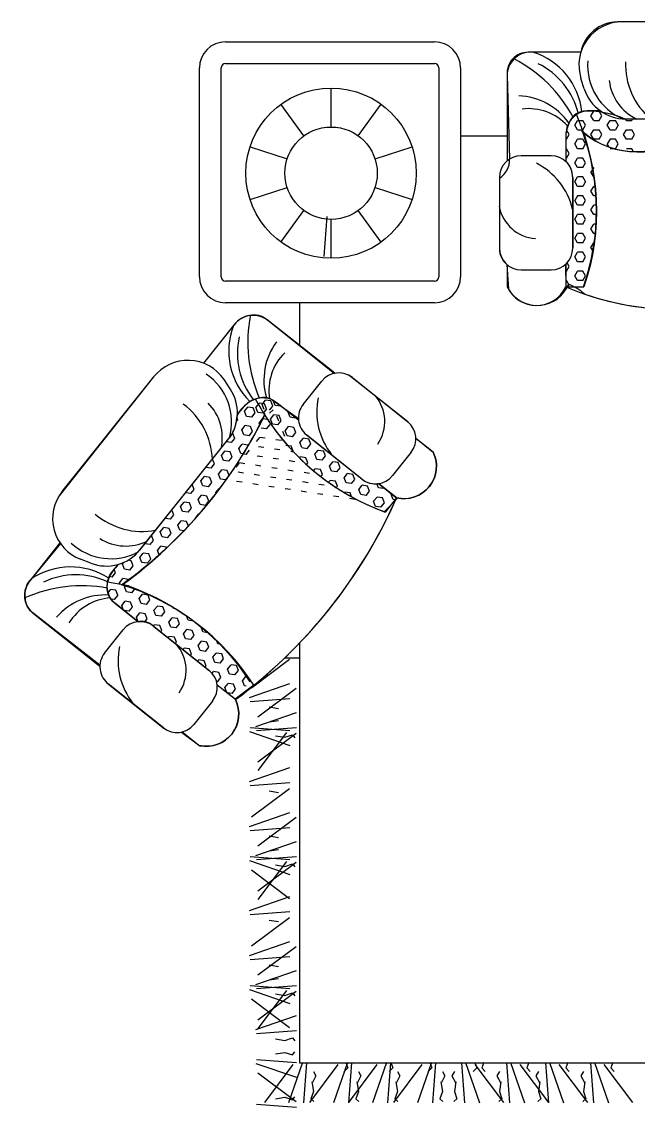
# Model space of a CAD drawing. Header units: millimetres. Extents: x 22804 to 54168, y 19058 to 39187.
# Drawn here: x 22804 to 24221, y 26639 to 29135 of the extents above; entities that cross this region are included whole.
import ezdxf

# ---------------------------------------------------------------- set-up
doc = ezdxf.new("R2010")
doc.units = ezdxf.units.MM
doc.header["$LTSCALE"] = 20

msp = doc.modelspace()

# ---------------------------------------------------------------- linework, layer by layer
for p, q in [((25403.955, 29135.187, -342.856), (24173.369, 29134.711, -342.856)), ((25398.976, 29135.311, -342.856), (24184.308, 29135.311, -342.856)), ((23272.387, 29088.99, -342.856), (23752.387, 29088.99, -342.856)), ((24088.664, 29064.504, -342.856), (23967.495, 29065.095, -342.856)), ((24088.947, 29065.417, -342.856), (23973.389, 29065.417, -342.856)), ((23272.387, 29038.99, -342.856), (23752.387, 29038.99, -342.856)), ((23212.387, 28548.99, -342.856), (23212.387, 29028.99, -342.856)), ((23262.387, 28548.99, -342.856), (23262.387, 29028.99, -342.856)), ((23762.387, 29028.99, -342.856), (23762.387, 28548.99, -342.856)), ((23812.387, 29028.99, -342.856), (23812.387, 28548.99, -342.856)), ((23919.389, 29011.417, -342.856), (23919.389, 28815.55, -342.856)), ((23919.431, 29013.524, -342.856), (23925.162, 28819.735, -342.856)), ((23514.811, 28893.188, 342.856), (23514.811, 28982.752, 342.856)), ((24096.603, 28981.194, -342.856), (24089.033, 29004.934, -342.856)), ((23452.407, 28872.911, 342.856), (23399.762, 28945.371, 342.856)), ((23577.216, 28872.911, 342.856), (23629.86, 28945.371, 342.856)), ((24074.55, 28897.414, -342.856), (24080.8, 28908.239, -342.856)), ((24080.8, 28908.239, 342.856), (24093.3, 28908.239, 342.856)), ((24099.55, 28897.414, -342.856), (24093.3, 28908.239, -342.856)), ((24133.447, 28930.417, -342.856), (24108.389, 28930.417, -342.856)), ((24112.05, 28919.064, -342.856), (24118.3, 28929.89, -342.856)), ((24118.3, 28908.239, -342.856), (24112.05, 28919.064, -342.856)), ((24118.3, 28908.239, 342.856), (24130.8, 28908.239, 342.856)), ((24137.05, 28919.064, -342.856), (24130.8, 28929.89, -342.856)), ((24130.8, 28908.239, -342.856), (24137.05, 28919.064, -342.856)), ((24149.55, 28897.414, -342.856), (24155.8, 28908.239, -342.856)), ((24155.8, 28908.239, 342.856), (24168.3, 28908.239, 342.856)), ((24174.55, 28897.414, -342.856), (24168.3, 28908.239, -342.856)), ((25394.086, 28911.607, -342.856), (24190.387, 28911.582, -342.856)), ((24193.3, 28908.239, -342.856), (24191.376, 28911.572, -342.856)), ((25391.407, 28911.571, -342.856), (24191.877, 28911.571, -342.856)), ((24193.3, 28908.239, 342.856), (24205.8, 28908.239, 342.856)), ((24205.8, 28908.239, -342.856), (24207.724, 28911.571, -342.856)), ((24055.356, 28886.588, 342.856), (24055.8, 28886.588, 342.856)), ((24062.05, 28875.763, -342.856), (24055.8, 28886.588, -342.856)), ((24080.8, 28886.588, -342.856), (24074.55, 28897.414, -342.856)), ((24080.8, 28886.588, 342.856), (24093.3, 28886.588, 342.856)), ((24094.587, 28880.339, -342.856), (24090.546, 28883.372, -342.856)), ((24093.3, 28886.588, -342.856), (24099.55, 28897.414, -342.856)), ((24112.05, 28875.763, -342.856), (24118.3, 28886.588, -342.856)), ((24118.3, 28886.588, 342.856), (24130.8, 28886.588, 342.856)), ((24137.05, 28875.763, -342.856), (24130.8, 28886.588, -342.856)), ((24155.8, 28886.588, -342.856), (24149.55, 28897.414, -342.856)), ((24155.8, 28886.588, 342.856), (24168.3, 28886.588, 342.856)), ((24174.55, 28897.414, 342.856), (24168.3, 28886.588, 342.856)), ((24187.05, 28875.763, -342.856), (24193.3, 28886.588, -342.856)), ((24193.3, 28886.588, 342.856), (24205.8, 28886.588, 342.856)), ((24212.05, 28875.763, -342.856), (24205.8, 28886.588, -342.856)), ((23812.387, 28872.573), (23919.389, 28872.573)), ((24054.485, 28879.621, -342.856), (24054.389, 28814.389, -342.856)), ((24054.389, 28876.417, -342.856), (24054.389, 28813.712, -342.856)), ((24055.8, 28864.938, -342.856), (24054.389, 28864.938, -342.856)), ((24055.8, 28864.938, -342.856), (24062.05, 28875.763, -342.856)), ((24074.55, 28854.112, -342.856), (24080.8, 28864.938, -342.856)), ((24093.3, 28864.938, -342.856), (24080.8, 28864.938, -342.856)), ((24099.55, 28854.112, -342.856), (24093.3, 28864.938, -342.856)), ((24118.3, 28864.938, -342.856), (24112.05, 28875.763, -342.856)), ((24130.8, 28864.938, -342.856), (24118.3, 28864.938, -342.856)), ((24130.8, 28864.938, -342.856), (24137.05, 28875.763, -342.856)), ((24155.8, 28864.938, 342.856), (24149.55, 28854.112, 342.856)), ((24168.3, 28864.938, -342.856), (24155.8, 28864.938, -342.856)), ((24174.55, 28854.112, -342.856), (24168.3, 28864.938, -342.856)), ((24193.3, 28864.938, -342.856), (24187.05, 28875.763, -342.856)), ((24205.8, 28864.938, -342.856), (24193.3, 28864.938, -342.856)), ((24205.8, 28864.938, -342.856), (24212.05, 28875.763, -342.856)), ((23328.658, 28847.504, 342.856), (23413.839, 28819.827, 342.856)), ((23615.784, 28819.827, 342.856), (23700.965, 28847.504, 342.856)), ((24055.8, 28843.287, -342.856), (24054.389, 28843.287, -342.856)), ((24062.05, 28832.462, -342.856), (24055.8, 28843.287, -342.856)), ((24080.8, 28843.287, -342.856), (24074.55, 28854.112, -342.856)), ((24093.3, 28843.287, -342.856), (24080.8, 28843.287, -342.856)), ((24093.3, 28843.287, -342.856), (24099.55, 28854.112, -342.856)), ((24153.908, 28846.564, -342.856), (24149.55, 28854.112, -342.856)), ((24168.3, 28843.287, -342.856), (24155.8, 28843.287, -342.856)), ((24168.3, 28843.287, -342.856), (24174.55, 28854.112, -342.856)), ((24205.8, 28843.287, -342.856), (24193.3, 28843.287, -342.856)), ((24210.006, 28836.002, -342.856), (24205.8, 28843.287, -342.856)), ((24020.162, 28827.263, -342.856), (23951.547, 28827.263, -342.856)), ((24055.8, 28821.636, -342.856), (24054.389, 28821.636, -342.856)), ((24055.8, 28821.636, -342.856), (24062.05, 28832.462, -342.856)), ((24074.55, 28810.811, -342.856), (24080.8, 28821.636, -342.856)), ((24080.8, 28799.986, -342.856), (24074.55, 28810.811, -342.856)), ((24093.3, 28821.636, -342.856), (24080.8, 28821.636, -342.856)), ((24099.55, 28810.811, -342.856), (24093.3, 28821.636, -342.856)), ((24093.3, 28799.986, -342.856), (24099.55, 28810.811, -342.856)), ((24093.3, 28799.986, -342.856), (24080.8, 28799.986, -342.856)), ((24118.3, 28799.986, 342.856), (24112.05, 28789.161, 342.856)), ((24118.3, 28778.335, -342.856), (24112.05, 28789.16, -342.856)), ((23901.547, 28777.263, -342.856), (23901.547, 28614.612, -342.856)), ((23901.547, 28775.271, -342.856), (23901.6, 28612.307, -342.856)), ((24070.162, 28614.612, -342.856), (24070.162, 28777.263, -342.856)), ((24074.55, 28767.51, -342.856), (24080.8, 28778.335, -342.856)), ((24080.8, 28756.685, -342.856), (24074.55, 28767.51, -342.856)), ((24093.3, 28778.335, -342.856), (24080.8, 28778.335, -342.856)), ((24099.55, 28767.51, -342.856), (24093.3, 28778.335, -342.856)), ((24099.55, 28767.51, 342.856), (24093.3, 28756.685, 342.856)), ((24119.154, 28778.335, -342.856), (24118.3, 28778.335, -342.856)), ((23328.658, 28726.534, 342.856), (23413.839, 28754.211, 342.856)), ((23615.784, 28754.211, 342.856), (23700.965, 28726.534, 342.856)), ((24080.8, 28735.034, 342.856), (24074.55, 28724.209, 342.856)), ((24093.3, 28756.685, -342.856), (24080.8, 28756.685, -342.856)), ((24093.3, 28735.034, -342.856), (24080.8, 28735.034, -342.856)), ((24099.55, 28724.209, -342.856), (24093.3, 28735.034, -342.856)), ((24112.05, 28745.859, -342.856), (24118.3, 28756.685, -342.856)), ((24118.3, 28735.034, -342.856), (24112.05, 28745.859, -342.856)), ((24121.791, 28756.685, -342.856), (24118.3, 28756.685, -342.856)), ((24123.563, 28735.034, -342.856), (24118.3, 28735.034, -342.856)), ((24080.8, 28713.383, -342.856), (24074.55, 28724.209, -342.856)), ((24093.3, 28713.383, -342.856), (24080.8, 28713.383, -342.856)), ((24093.3, 28713.383, -342.856), (24099.55, 28724.209, -342.856)), ((24112.05, 28702.558, -342.856), (24118.3, 28713.383, -342.856)), ((24124.48, 28713.383, -342.856), (24118.3, 28713.383, -342.856)), ((23399.762, 28628.667, 342.856), (23452.407, 28701.127, 342.856)), ((23499.241, 28595.257, -342.856), (23506.132, 28687.078, -342.856)), ((23629.86, 28628.667, 342.856), (23577.216, 28701.127, 342.856)), ((24074.55, 28680.907, -342.856), (24080.8, 28691.733, -342.856)), ((24093.3, 28691.733, -342.856), (24080.8, 28691.733, -342.856)), ((24099.55, 28680.907, -342.856), (24093.3, 28691.733, -342.856)), ((24118.3, 28691.733, -342.856), (24112.05, 28702.558, -342.856)), ((24124.544, 28691.733, -342.856), (24118.3, 28691.733, -342.856)), ((23514.811, 28591.286, 342.856), (23514.811, 28680.85, 342.856)), ((24080.8, 28670.082, -342.856), (24074.55, 28680.907, -342.856)), ((24093.3, 28670.082, -342.856), (24080.8, 28670.082, -342.856)), ((24093.3, 28670.082, -342.856), (24099.55, 28680.907, -342.856)), ((24112.05, 28659.257, -342.856), (24118.3, 28670.082, -342.856)), ((24118.3, 28648.431, -342.856), (24112.05, 28659.257, -342.856)), ((24123.757, 28670.082, -342.856), (24118.3, 28670.082, -342.856)), ((24074.55, 28637.606, -342.856), (24080.8, 28648.431, -342.856)), ((24080.8, 28626.781, -342.856), (24074.55, 28637.606, -342.856)), ((24093.3, 28648.431, -342.856), (24080.8, 28648.431, -342.856)), ((24099.55, 28637.606, -342.856), (24093.3, 28648.431, -342.856)), ((24093.3, 28626.781, -342.856), (24099.55, 28637.606, -342.856)), ((24122.115, 28648.431, -342.856), (24118.3, 28648.431, -342.856)), ((24093.3, 28626.781, -342.856), (24080.8, 28626.781, -342.856)), ((24112.05, 28615.955, -342.856), (24118.3, 28626.781, -342.856)), ((24116.709, 28607.886, -342.856), (24112.05, 28615.955, -342.856)), ((24119.61, 28626.781, -342.856), (24118.3, 28626.781, -342.856)), ((24074.55, 28594.305, -342.856), (24080.8, 28605.13, -342.856)), ((24080.8, 28583.479, -342.856), (24074.55, 28594.305, -342.856)), ((24093.3, 28605.13, -342.856), (24080.8, 28605.13, -342.856)), ((24093.3, 28583.479, -342.856), (24080.8, 28583.479, -342.856)), ((24099.55, 28594.305, -342.856), (24093.3, 28605.13, -342.856)), ((24093.3, 28583.479, -342.856), (24099.55, 28594.305, -342.856)), ((23918.48, 28577.107, -342.856), (23922.28, 28519.971, -342.856)), ((23919.389, 28576.324, -342.856), (23919.389, 28525.417, -342.856)), ((23951.547, 28564.612, -342.856), (24020.162, 28564.612, -342.856)), ((24053.104, 28576.997, -342.856), (24054.389, 28525.764, -342.856)), ((24054.389, 28578.163, -342.856), (24054.389, 28525.417, -342.856)), ((24055.8, 28561.829, -342.856), (24054.389, 28561.829, -342.856)), ((24055.8, 28561.829, -342.856), (24062.05, 28572.654, -342.856)), ((24062.05, 28572.654, -342.856), (24057.211, 28581.035, -342.856)), ((24074.55, 28551.004, -342.856), (24080.8, 28561.829, -342.856)), ((24093.3, 28561.829, -342.856), (24080.8, 28561.829, -342.856)), ((24099.55, 28551.004, -342.856), (24093.3, 28561.829, -342.856)), ((23752.387, 28538.99, -342.856), (23272.387, 28538.99, -342.856)), ((24055.8, 28540.178, -342.856), (24054.389, 28540.178, -342.856)), ((24062.05, 28529.353, -342.856), (24055.8, 28540.178, -342.856)), ((24080.8, 28540.178, -342.856), (24074.55, 28551.004, -342.856)), ((24093.3, 28540.178, -342.856), (24080.8, 28540.178, -342.856)), ((24093.3, 28540.178, -342.856), (24099.55, 28551.004, -342.856)), ((24054.389, 28525.764, -342.856), (24094.785, 28525.417, -342.856)), ((24054.389, 28525.417, -342.856), (24095.921, 28525.417, -342.856)), ((24059.778, 28525.417, -342.856), (24062.05, 28529.353, -342.856)), ((23752.387, 28488.99, -342.856), (23272.387, 28488.99, -342.856)), ((23441.929, 28488.99, -342.856), (23441.929, 28391.319, -342.856)), ((23293.7, 28440.329, 342.856), (23221.634, 28349.995, 342.856)), ((23523.096, 28326.793, -342.856), (23368.098, 28450.012, -342.856)), ((23369.589, 28448.865, -342.856), (23522.701, 28326.716, -342.856)), ((23106.959, 28318.326, -342.856), (22889.778, 28044.896, -342.856)), ((22896.803, 28054.9, -342.856), (23107.527, 28319.038, -342.856)), ((23282.699, 28291.486, -342.856), (23268.861, 28312.208, -342.856)), ((23450.7, 28255.244, -342.856), (23493.491, 28308.882, -342.856)), ((23690.935, 28215.328, -342.856), (23555.392, 28322.192, -342.856)), ((23563.758, 28316.786, -342.856), (23690.906, 28215.351, -342.856)), ((23349.584, 28258.342, 342.856), (23341.788, 28248.57, 342.856)), ((23361.944, 28256.477, -342.856), (23349.584, 28258.342, -342.856)), ((23356.268, 28255.276, -342.856), (23364.064, 28265.048, -342.856)), ((23376.424, 28263.182, -342.856), (23364.064, 28265.048, -342.856)), ((23380.988, 28251.545, -342.856), (23376.424, 28263.182, -342.856)), ((23379.775, 28266.009, -342.856), (23439.797, 28222.989, -342.856)), ((23382.376, 28264.73, 342.856), (23382.099, 28264.383, 342.856)), ((23386.664, 28252.746, -342.856), (23382.099, 28264.383, -342.856)), ((23390.93, 28259.143, -342.856), (23439.948, 28220.037, -342.856)), ((23299.414, 28231.019, -342.856), (23315.041, 28250.606, -342.856)), ((23315.957, 28239.464, -342.856), (23323.753, 28249.235, -342.856)), ((23320.522, 28227.827, -342.856), (23315.957, 28239.464, -342.856)), ((23336.113, 28247.37, -342.856), (23323.753, 28249.235, -342.856)), ((23332.882, 28225.962, -342.856), (23340.677, 28235.733, -342.856)), ((23340.677, 28235.733, -342.856), (23336.113, 28247.37, -342.856)), ((23346.353, 28236.934, -342.856), (23341.788, 28248.57, -342.856)), ((23358.713, 28235.068, -342.856), (23346.353, 28236.934, -342.856)), ((23360.833, 28243.639, -342.856), (23356.268, 28255.276, -342.856)), ((23366.508, 28244.84, 342.856), (23358.713, 28235.068, 342.856)), ((23366.508, 28244.84, -342.856), (23361.944, 28256.477, -342.856)), ((23362.796, 28230.165, -342.856), (23362.945, 28235.215, -342.856)), ((23373.193, 28241.774, -342.856), (23380.988, 28251.545, -342.856)), ((23373.426, 28234.879, -342.856), (23381.46, 28242.919, -342.856)), ((23399.024, 28250.881, -342.856), (23386.664, 28252.746, -342.856)), ((23399.024, 28250.881, -342.856), (23399.904, 28251.984, -342.856)), ((23415.948, 28237.379, -342.856), (23416.828, 28238.481, -342.856)), ((23420.513, 28225.742, -342.856), (23415.948, 28237.379, -342.856)), ((23297.622, 28216.481, -342.856), (23300.366, 28219.921, -342.856)), ((23300.366, 28219.921, -342.856), (23298.807, 28223.897, -342.856)), ((23332.882, 28225.962, -342.856), (23320.522, 28227.827, -342.856)), ((23349.807, 28212.46, -342.856), (23357.602, 28222.231, -342.856)), ((23351.393, 28208.415, -342.856), (23349.807, 28212.46, -342.856)), ((23369.076, 28220.5, -342.856), (23357.602, 28222.231, -342.856)), ((23366.731, 28198.958, -342.856), (23374.527, 28208.729, -342.856)), ((23371.089, 28217.492, -342.856), (23369.962, 28220.366, -342.856)), ((23375.637, 28221.566, -342.856), (23383.433, 28231.338, -342.856)), ((23380.202, 28209.93, -342.856), (23375.637, 28221.566, -342.856)), ((23392.562, 28208.064, -342.856), (23380.202, 28209.93, -342.856)), ((23395.793, 28229.472, -342.856), (23383.433, 28231.338, -342.856)), ((23394.682, 28216.635, -342.856), (23390.118, 28228.272, -342.856)), ((23392.562, 28208.064, -342.856), (23400.358, 28217.836, -342.856)), ((23400.358, 28217.836, -342.856), (23395.793, 28229.472, -342.856)), ((23432.873, 28223.876, -342.856), (23420.513, 28225.742, -342.856)), ((23432.873, 28223.876, -342.856), (23433.753, 28224.979, -342.856)), ((23289.34, 28188.741, -342.856), (23287.813, 28188.972, -342.856)), ((23293.905, 28177.104, -342.856), (23289.34, 28188.741, -342.856)), ((23309.496, 28196.647, -342.856), (23317.291, 28206.419, -342.856)), ((23314.06, 28185.011, -342.856), (23309.496, 28196.647, -342.856)), ((23326.42, 28183.145, -342.856), (23314.06, 28185.011, -342.856)), ((23329.651, 28204.554, -342.856), (23317.291, 28206.419, -342.856)), ((23326.42, 28183.145, -342.856), (23334.216, 28192.917, -342.856)), ((23334.216, 28192.917, -342.856), (23329.651, 28204.554, -342.856)), ((23366.731, 28198.958, -342.856), (23354.371, 28200.823, -342.856)), ((23408.376, 28181.725, -342.856), (23403.811, 28193.362, -342.856)), ((23409.487, 28194.562, -342.856), (23417.282, 28204.334, -342.856)), ((23414.051, 28182.925, -342.856), (23409.487, 28194.562, -342.856)), ((23429.642, 28202.468, -342.856), (23417.282, 28204.334, -342.856)), ((23426.411, 28181.06, -342.856), (23434.207, 28190.831, -342.856)), ((23434.207, 28190.831, -342.856), (23429.642, 28202.468, -342.856)), ((23457.324, 28186.033, -342.856), (23589.214, 28081.015, -342.856)), ((23585.751, 28083.542, -342.856), (23458.604, 28184.977, -342.856)), ((23075.177, 27919.752, -342.856), (23280.067, 28176.668, -342.856)), ((23076.425, 27921.285, -342.856), (23277.708, 28173.589, -342.856)), ((23286.109, 28167.333, -342.856), (23274.156, 28169.137, -342.856)), ((23286.109, 28167.333, -342.856), (23293.905, 28177.104, -342.856)), ((23303.034, 28153.831, -342.856), (23310.829, 28163.602, -342.856)), ((23323.189, 28161.737, -342.856), (23310.829, 28163.602, -342.856)), ((23324.157, 28159.27, -342.856), (23323.19, 28161.737, -342.856)), ((23343.345, 28169.643, -342.856), (23351.14, 28179.415, -342.856)), ((23363.5, 28177.549, -342.856), (23351.14, 28179.415, -342.856)), ((23400.581, 28171.953, -342.856), (23388.221, 28173.819, -342.856)), ((23410.821, 28161.517, 342.856), (23423.181, 28159.652, 342.856)), ((23426.411, 28181.06, -342.856), (23414.051, 28182.925, -342.856)), ((23427.745, 28148.015, -342.856), (23423.181, 28159.652, -342.856)), ((23443.336, 28167.558, -342.856), (23451.131, 28177.329, -342.856)), ((23447.901, 28155.921, -342.856), (23443.336, 28167.558, -342.856)), ((23463.492, 28175.464, -342.856), (23451.131, 28177.329, -342.856)), ((23460.261, 28154.056, -342.856), (23468.056, 28163.827, -342.856)), ((23468.056, 28163.827, -342.856), (23463.492, 28175.464, -342.856)), ((23709.708, 28177.526, -342.856), (23749.503, 28145.779, -342.856)), ((23749.503, 28145.779, -342.856), (23709.721, 28176.837, -342.856)), ((23262.723, 28138.019, -342.856), (23270.519, 28147.79, -342.856)), ((23267.288, 28126.382, -342.856), (23262.723, 28138.019, -342.856)), ((23282.879, 28145.925, -342.856), (23270.519, 28147.79, -342.856)), ((23279.648, 28124.517, -342.856), (23287.443, 28134.288, -342.856)), ((23287.443, 28134.288, -342.856), (23282.879, 28145.925, -342.856)), ((23307.599, 28142.194, -342.856), (23303.034, 28153.831, -342.856)), ((23319.959, 28140.329, -342.856), (23307.599, 28142.194, -342.856)), ((23319.959, 28140.329, -342.856), (23327.754, 28150.1, -342.856)), ((23357.039, 28134.733, -342.856), (23344.679, 28136.598, -342.856)), ((23360.27, 28156.141, -342.856), (23347.91, 28158.006, -342.856)), ((23397.35, 28150.545, -342.856), (23384.99, 28152.411, -342.856)), ((23417.885, 28157.483, -342.856), (23417.505, 28158.451, -342.856)), ((23428.66, 28145.82, -342.856), (23422.07, 28146.815, -342.856)), ((23427.213, 28147.348, -342.856), (23427.745, 28148.015, -342.856)), ((23442.493, 28131.784, -342.856), (23444.67, 28134.513, -342.856)), ((23457.03, 28132.648, -342.856), (23444.67, 28134.513, -342.856)), ((23447.901, 28155.921, 342.856), (23460.261, 28154.056, 342.856)), ((23477.185, 28140.554, -342.856), (23484.981, 28150.325, -342.856)), ((23481.75, 28128.917, -342.856), (23477.185, 28140.554, -342.856)), ((23484.981, 28150.325, 342.856), (23497.341, 28148.46, 342.856)), ((23494.11, 28127.052, -342.856), (23501.905, 28136.823, -342.856)), ((23501.905, 28136.823, -342.856), (23497.341, 28148.46, -342.856)), ((23698.81, 28145.084, -342.856), (23656.019, 28091.446, -342.856)), ((23239.337, 28108.704, -342.856), (23227.383, 28110.508, -342.856)), ((23239.337, 28108.704, -342.856), (23247.132, 28118.476, -342.856)), ((23247.132, 28118.476, -342.856), (23242.718, 28129.73, -342.856)), ((23279.648, 28124.517, -342.856), (23267.288, 28126.382, -342.856)), ((23296.572, 28111.015, -342.856), (23304.368, 28120.786, -342.856)), ((23316.728, 28118.921, -342.856), (23304.368, 28120.786, -342.856)), ((23353.808, 28113.325, -342.856), (23341.448, 28115.19, -342.856)), ((23390.888, 28107.729, -342.856), (23378.528, 28109.594, -342.856)), ((23394.119, 28129.137, -342.856), (23381.759, 28131.002, -342.856)), ((23431.199, 28123.541, -342.856), (23418.839, 28125.406, -342.856)), ((23461.595, 28121.011, -342.856), (23457.03, 28132.648, -342.856)), ((23458.312, 28116.897, -342.856), (23461.595, 28121.011, -342.856)), ((23494.11, 28127.052, -342.856), (23481.75, 28128.917, -342.856)), ((23511.035, 28113.55, -342.856), (23518.83, 28123.321, -342.856)), ((23515.599, 28101.913, -342.856), (23511.035, 28113.55, -342.856)), ((23531.19, 28121.456, -342.856), (23518.83, 28123.321, -342.856)), ((23527.959, 28100.048, -342.856), (23535.755, 28109.819, -342.856)), ((23535.755, 28109.819, -342.856), (23531.19, 28121.456, -342.856)), ((23215.951, 28079.39, -342.856), (23223.746, 28089.161, -342.856)), ((23236.106, 28087.296, -342.856), (23223.746, 28089.161, -342.856)), ((23240.671, 28075.659, -342.856), (23236.106, 28087.296, -342.856)), ((23256.261, 28095.202, -342.856), (23264.057, 28104.974, -342.856)), ((23260.826, 28083.565, -342.856), (23256.261, 28095.202, -342.856)), ((23276.417, 28103.108, -342.856), (23264.057, 28104.974, -342.856)), ((23273.186, 28081.7, -342.856), (23280.982, 28091.472, -342.856)), ((23280.869, 28091.758, -342.856), (23276.417, 28103.108, -342.856)), ((23313.497, 28097.512, -342.856), (23301.137, 28099.378, -342.856)), ((23350.577, 28091.916, -342.856), (23338.217, 28093.782, -342.856)), ((23387.657, 28086.321, -342.856), (23375.297, 28088.186, -342.856)), ((23427.968, 28102.133, -342.856), (23415.608, 28103.998, -342.856)), ((23465.048, 28096.537, -342.856), (23452.688, 28098.402, -342.856)), ((23474.666, 28102.678, -342.856), (23478.519, 28107.509, -342.856)), ((23490.879, 28105.644, -342.856), (23478.519, 28107.509, -342.856)), ((23495.444, 28094.007, -342.856), (23490.879, 28105.644, -342.856)), ((23491.55, 28089.126, -342.856), (23495.444, 28094.007, -342.856)), ((23527.959, 28100.048, -342.856), (23515.599, 28101.913, -342.856)), ((23544.884, 28086.545, -342.856), (23552.679, 28096.317, -342.856)), ((23549.449, 28074.909, -342.856), (23544.884, 28086.545, -342.856)), ((23565.039, 28094.452, -342.856), (23552.679, 28096.317, -342.856)), ((23569.604, 28082.815, -342.856), (23565.039, 28094.452, -342.856)), ((23192.564, 28050.076, -342.856), (23200.36, 28059.847, -342.856)), ((23200.36, 28059.847, -342.856), (23195.945, 28071.101, -342.856)), ((23220.515, 28067.753, -342.856), (23215.951, 28079.39, -342.856)), ((23232.875, 28065.888, -342.856), (23220.515, 28067.753, -342.856)), ((23232.875, 28065.888, -342.856), (23240.671, 28075.659, -342.856)), ((23249.8, 28052.386, -342.856), (23257.595, 28062.157, -342.856)), ((23259.318, 28061.897, -342.856), (23257.595, 28062.157, -342.856)), ((23273.186, 28081.7, -342.856), (23260.826, 28083.565, -342.856)), ((23310.266, 28076.104, -342.856), (23297.906, 28077.97, -342.856)), ((23347.346, 28070.508, -342.856), (23334.986, 28072.374, -342.856)), ((23384.426, 28064.912, -342.856), (23372.066, 28066.778, -342.856)), ((23421.507, 28059.316, -342.856), (23409.147, 28061.182, -342.856)), ((23424.737, 28080.725, -342.856), (23412.377, 28082.59, -342.856)), ((23461.818, 28075.129, -342.856), (23449.457, 28076.994, -342.856)), ((23498.898, 28069.533, -342.856), (23486.538, 28071.398, -342.856)), ((23508.965, 28076.239, -342.856), (23512.368, 28080.505, -342.856)), ((23524.728, 28078.639, -342.856), (23512.368, 28080.505, -342.856)), ((23524.373, 28065.688, -342.856), (23523.618, 28065.802, -342.856)), ((23529.293, 28067.003, -342.856), (23524.729, 28078.639, -342.856)), ((23526.914, 28064.021, -342.856), (23529.293, 28067.003, -342.856)), ((23561.809, 28073.043, -342.856), (23549.449, 28074.909, -342.856)), ((23561.809, 28073.043, -342.856), (23569.604, 28082.815, -342.856)), ((23578.733, 28059.541, -342.856), (23586.529, 28069.313, -342.856)), ((23583.298, 28047.905, -342.856), (23578.733, 28059.541, -342.856)), ((23598.889, 28067.447, -342.856), (23586.529, 28069.313, -342.856)), ((23603.453, 28055.811, -342.856), (23598.889, 28067.447, -342.856)), ((23623.609, 28063.717, -342.856), (23620.075, 28072.726, -342.856)), ((23635.969, 28061.852, -342.856), (23623.609, 28063.717, -342.856)), ((23624.08, 28073.141, -342.856), (23665.312, 28040.247, -342.856)), ((23624.771, 28073.246, -342.856), (23667.414, 28039.794, -342.856)), ((23635.969, 28061.852, -342.856), (23636.849, 28062.954, -342.856)), ((23192.564, 28050.076, -342.856), (23180.611, 28051.88, -342.856)), ((23209.489, 28036.574, -342.856), (23217.284, 28046.345, -342.856)), ((23214.053, 28024.937, -342.856), (23209.489, 28036.574, -342.856)), ((23229.644, 28044.48, -342.856), (23217.284, 28046.345, -342.856)), ((23234.209, 28032.843, -342.856), (23229.644, 28044.48, -342.856)), ((23250.583, 28050.389, -342.856), (23249.8, 28052.386, -342.856)), ((23458.587, 28053.72, -342.856), (23446.227, 28055.586, -342.856)), ((23495.667, 28048.124, -342.856), (23483.307, 28049.99, -342.856)), ((23532.747, 28042.529, -342.856), (23520.387, 28044.394, -342.856)), ((23545.401, 28052.477, -342.856), (23546.218, 28053.5, -342.856)), ((23558.578, 28051.635, -342.856), (23546.218, 28053.501, -342.856)), ((23569.827, 28036.933, -342.856), (23557.467, 28038.798, -342.856)), ((23561.98, 28042.961, -342.856), (23558.578, 28051.635, -342.856)), ((23595.658, 28046.039, -342.856), (23583.298, 28047.905, -342.856)), ((23595.658, 28046.039, -342.856), (23603.453, 28055.811, -342.856)), ((23612.583, 28032.537, -342.856), (23620.378, 28042.309, -342.856)), ((23632.738, 28040.443, -342.856), (23620.378, 28042.309, -342.856)), ((23637.303, 28028.807, -342.856), (23632.738, 28040.443, -342.856)), ((23667.414, 28039.794, -342.856), (23637.199, 28008.592, -342.856)), ((23665.312, 28040.247, -342.856), (23639.412, 28007.781, -342.856)), ((23652.894, 28048.349, -342.856), (23653.773, 28049.452, -342.856)), ((23657.458, 28036.713, -342.856), (23652.894, 28048.349, -342.856)), ((23661.952, 28036.035, -342.856), (23657.458, 28036.713, -342.856)), ((23664.322, 28039.466, -342.856), (23665.01, 28040.488, -342.856)), ((23153.587, 28001.218, -342.856), (23149.173, 28012.473, -342.856)), ((23169.178, 28020.761, -342.856), (23176.973, 28030.533, -342.856)), ((23173.743, 28009.124, -342.856), (23169.178, 28020.761, -342.856)), ((23186.103, 28007.259, -342.856), (23173.743, 28009.124, -342.856)), ((23189.333, 28028.667, -342.856), (23176.973, 28030.533, -342.856)), ((23186.103, 28007.259, -342.856), (23193.898, 28017.031, -342.856)), ((23193.898, 28017.031, -342.856), (23189.333, 28028.667, -342.856)), ((23226.414, 28023.071, -342.856), (23214.053, 28024.937, -342.856)), ((23226.414, 28023.071, -342.856), (23234.209, 28032.843, -342.856)), ((23617.147, 28020.9, -342.856), (23612.583, 28032.537, -342.856)), ((23629.507, 28019.035, -342.856), (23617.147, 28020.9, -342.856)), ((23629.507, 28019.035, -342.856), (23637.303, 28028.807, -342.856)), ((23145.792, 27991.447, -342.856), (23133.838, 27993.251, -342.856)), ((23145.792, 27991.447, -342.856), (23153.587, 28001.218, -342.856)), ((23162.716, 27977.945, -342.856), (23170.512, 27987.716, -342.856)), ((23182.872, 27985.851, -342.856), (23170.512, 27987.716, -342.856)), ((23187.02, 27975.276, -342.856), (23182.872, 27985.851, -342.856)), ((23203.027, 27993.757, -342.856), (23210.823, 28003.529, -342.856)), ((23203.261, 27993.162, -342.856), (23203.027, 27993.757, -342.856)), ((23212.166, 28003.326, -342.856), (23210.823, 28003.529, -342.856)), ((23637.199, 28008.592, -342.856), (23638.921, 28007.96, -342.856)), ((23122.405, 27962.133, -342.856), (23130.201, 27971.904, -342.856)), ((23126.97, 27950.496, -342.856), (23122.405, 27962.133, -342.856)), ((23142.561, 27970.039, -342.856), (23130.201, 27971.904, -342.856)), ((23147.125, 27958.402, -342.856), (23142.561, 27970.039, -342.856)), ((23167.281, 27966.308, -342.856), (23162.716, 27977.945, -342.856)), ((23177.171, 27964.815, -342.856), (23167.281, 27966.308, -342.856)), ((22892.891, 27935.421, -342.856), (22821.265, 27848.062, -342.856)), ((22891.97, 27936.767, 342.856), (22822.647, 27849.871, 342.856)), ((23099.019, 27932.818, -342.856), (23087.065, 27934.622, -342.856)), ((23099.019, 27932.818, -342.856), (23106.814, 27942.59, -342.856)), ((23106.814, 27942.59, -342.856), (23102.4, 27953.844, -342.856)), ((23139.33, 27948.63, -342.856), (23126.97, 27950.496, -342.856)), ((23139.33, 27948.63, -342.856), (23147.125, 27958.402, -342.856)), ((23075.633, 27903.504, -342.856), (23083.428, 27913.275, -342.856)), ((23095.788, 27911.41, -342.856), (23083.428, 27913.275, -342.856)), ((23100.353, 27899.773, -342.856), (23095.788, 27911.41, -342.856)), ((23115.944, 27919.316, -342.856), (23123.739, 27929.088, -342.856)), ((23119.924, 27909.169, -342.856), (23115.944, 27919.316, -342.856)), ((23136.099, 27927.222, -342.856), (23123.739, 27929.088, -342.856)), ((23137.006, 27924.911, -342.856), (23136.099, 27927.222, -342.856)), ((22962.583, 27890.226, -342.856), (22939.305, 27899.114, -342.856)), ((23012.369, 27871.212, -342.856), (23025.253, 27887.362, -342.856)), ((23035.322, 27887.692, -342.856), (23039.03, 27892.339, -342.856)), ((23039.886, 27876.055, -342.856), (23035.322, 27887.692, -342.856)), ((23055.477, 27895.598, -342.856), (23047.76, 27896.762, -342.856)), ((23052.246, 27874.189, -342.856), (23060.042, 27883.961, -342.856)), ((23060.042, 27883.961, -342.856), (23055.477, 27895.598, -342.856)), ((23080.197, 27891.867, -342.856), (23075.633, 27903.504, -342.856)), ((23092.557, 27890.002, -342.856), (23080.197, 27891.867, -342.856)), ((23092.557, 27890.002, -342.856), (23100.353, 27899.773, -342.856)), ((23011.936, 27858.377, -342.856), (23005.203, 27859.393, -342.856)), ((23011.936, 27858.377, -342.856), (23019.731, 27868.149, -342.856)), ((23019.731, 27868.149, -342.856), (23016.499, 27876.388, -342.856)), ((23052.246, 27874.189, -342.856), (23039.886, 27876.055, -342.856)), ((23049.728, 27837.739, -342.856), (23001.3, 27846.312, -342.856)), ((23028.86, 27844.875, -342.856), (23036.656, 27854.647, -342.856)), ((23030.311, 27841.176, -342.856), (23028.86, 27844.875, -342.856)), ((23049.016, 27852.781, -342.856), (23036.656, 27854.647, -342.856)), ((23042.722, 27838.979, 342.856), (23040.205, 27835.824, 342.856)), ((23044.77, 27824.187, -342.856), (23040.205, 27835.824, -342.856)), ((23049.678, 27851.092, -342.856), (23049.016, 27852.781, -342.856)), ((23007.69, 27829.783, 342.856), (23002.499, 27823.276, 342.856)), ((23020.05, 27827.918, -342.856), (23007.69, 27829.783, -342.856)), ((23024.615, 27816.281, 342.856), (23016.819, 27806.51, 342.856)), ((23024.615, 27816.281, -342.856), (23020.05, 27827.918, -342.856)), ((23057.13, 27822.322, -342.856), (23044.77, 27824.187, -342.856)), ((23057.13, 27822.322, -342.856), (23064.918, 27832.084, -342.856)), ((23074.055, 27808.82, -342.856), (23081.85, 27818.591, -342.856)), ((23094.21, 27816.726, -342.856), (23081.85, 27818.591, -342.856)), ((23098.775, 27805.089, -342.856), (23094.21, 27816.726, -342.856)), ((23016.819, 27806.51, -342.856), (23009.644, 27807.593, -342.856)), ((23071.608, 27755.603, -342.856), (23016.315, 27799.435, -342.856)), ((23070.8, 27755.519, -342.856), (23020.906, 27795.323, -342.856)), ((23033.744, 27793.008, -342.856), (23041.539, 27802.779, -342.856)), ((23038.269, 27781.471, -342.856), (23033.744, 27793.008, -342.856)), ((23053.899, 27800.914, -342.856), (23041.539, 27802.779, -342.856)), ((23050.668, 27779.506, -342.856), (23058.464, 27789.277, -342.856)), ((23058.464, 27789.277, -342.856), (23053.899, 27800.914, -342.856)), ((23078.619, 27797.183, -342.856), (23074.055, 27808.82, -342.856)), ((23090.979, 27795.318, -342.856), (23078.619, 27797.183, -342.856)), ((23090.979, 27795.318, -342.856), (23098.775, 27805.089, -342.856)), ((23107.904, 27781.816, -342.856), (23115.699, 27791.587, -342.856)), ((23128.059, 27789.722, -342.856), (23115.699, 27791.587, -342.856)), ((23132.624, 27778.085, -342.856), (23128.059, 27789.722, -342.856)), ((23152.78, 27785.991, -342.856), (23151.47, 27789.33, -342.856)), ((23158.191, 27785.175, -342.856), (23152.78, 27785.991, -342.856)), ((22823.51, 27781.465, -342.856), (22983.773, 27656.811, -342.856)), ((22983.56, 27652.42, -342.856), (22831.183, 27773.982, -342.856)), ((23050.668, 27779.506, -342.856), (23038.415, 27781.355, -342.856)), ((23067.593, 27766.004, -342.856), (23075.388, 27775.775, -342.856)), ((23071.671, 27755.609, -342.856), (23067.593, 27766.004, -342.856)), ((23087.749, 27773.91, -342.856), (23075.388, 27775.775, -342.856)), ((23086.363, 27754.815, -342.856), (23092.313, 27762.273, -342.856)), ((23092.313, 27762.273, -342.856), (23087.749, 27773.91, -342.856)), ((23112.469, 27770.179, -342.856), (23107.904, 27781.816, -342.856)), ((23124.829, 27768.314, -342.856), (23112.469, 27770.179, -342.856)), ((23124.829, 27768.314, -342.856), (23132.624, 27778.085, -342.856)), ((23141.753, 27754.812, -342.856), (23149.549, 27764.583, -342.856)), ((23161.909, 27762.718, -342.856), (23149.549, 27764.583, -342.856)), ((23166.473, 27751.081, -342.856), (23161.909, 27762.718, -342.856)), ((23186.629, 27758.987, -342.856), (23182.783, 27768.791, -342.856)), ((22994.474, 27683.372, -342.856), (23037.265, 27737.01, -342.856)), ((23236.518, 27641.938, -342.856), (23101.822, 27748.853, -342.856)), ((23106.687, 27745.573, -342.856), (23109.238, 27748.771, -342.856)), ((23107.532, 27744.914, -342.856), (23234.68, 27643.479, -342.856)), ((23121.598, 27746.906, -342.856), (23109.238, 27748.771, -342.856)), ((23126.162, 27735.269, -342.856), (23121.598, 27746.906, -342.856)), ((23123.619, 27732.08, -342.856), (23126.162, 27735.269, -342.856)), ((23146.318, 27743.175, -342.856), (23141.753, 27754.812, -342.856)), ((23158.678, 27741.31, -342.856), (23146.318, 27743.175, -342.856)), ((23158.678, 27741.31, -342.856), (23166.473, 27751.081, -342.856)), ((23175.603, 27727.808, -342.856), (23183.398, 27737.579, -342.856)), ((23195.758, 27735.714, -342.856), (23183.398, 27737.579, -342.856)), ((23198.636, 27757.175, -342.856), (23186.629, 27758.987, -342.856)), ((23200.323, 27724.077, -342.856), (23195.758, 27735.714, -342.856)), ((23220.478, 27731.983, -342.856), (23215.994, 27743.414, -342.856)), ((23140.543, 27718.578, -342.856), (23143.087, 27721.767, -342.856)), ((23155.447, 27719.901, -342.856), (23143.087, 27721.767, -342.856)), ((23160.012, 27708.265, -342.856), (23155.447, 27719.901, -342.856)), ((23180.167, 27716.171, -342.856), (23175.603, 27727.808, -342.856)), ((23192.527, 27714.305, -342.856), (23180.167, 27716.171, -342.856)), ((23192.527, 27714.305, -342.856), (23200.323, 27724.077, -342.856)), ((23209.452, 27700.803, -342.856), (23217.247, 27710.575, -342.856)), ((23229.607, 27708.71, -342.856), (23217.247, 27710.575, -342.856)), ((23231.223, 27730.361, -342.856), (23220.478, 27731.983, -342.856)), ((23254.327, 27704.979, -342.856), (23252.006, 27710.897, -342.856)), ((23157.468, 27705.076, -342.856), (23160.012, 27708.265, -342.856)), ((23174.393, 27691.574, -342.856), (23176.936, 27694.763, -342.856)), ((23189.296, 27692.897, -342.856), (23176.936, 27694.763, -342.856)), ((23193.861, 27681.26, -342.856), (23189.296, 27692.897, -342.856)), ((23214.016, 27689.167, -342.856), (23209.452, 27700.803, -342.856)), ((23226.377, 27687.301, -342.856), (23214.016, 27689.167, -342.856)), ((23226.377, 27687.301, -342.856), (23234.172, 27697.073, -342.856)), ((23234.172, 27697.073, -342.856), (23229.607, 27708.71, -342.856)), ((23258.54, 27704.343, -342.856), (23254.327, 27704.979, -342.856)), ((23441.929, 27706.058, -342.856), (23441.929, 26740.871, -342.856)), ((23191.317, 27678.072, -342.856), (23193.861, 27681.26, -342.856)), ((23208.242, 27664.57, -342.856), (23210.786, 27667.758, -342.856)), ((23223.146, 27665.893, -342.856), (23210.786, 27667.758, -342.856)), ((23227.71, 27654.256, -342.856), (23223.146, 27665.893, -342.856)), ((23243.301, 27673.799, -342.856), (23251.097, 27683.571, -342.856)), ((23247.866, 27662.162, -342.856), (23243.301, 27673.799, -342.856)), ((23260.226, 27660.297, -342.856), (23247.866, 27662.162, -342.856)), ((23263.457, 27681.705, -342.856), (23251.097, 27683.571, -342.856)), ((23260.226, 27660.297, -342.856), (23268.021, 27670.069, -342.856)), ((23268.021, 27670.069, -342.856), (23263.457, 27681.705, -342.856)), ((23332.096, 27603.53, -342.856), (23419.479, 27669.111, -342.856)), ((23408.645, 27672.573), (23441.929, 27672.573)), ((23225.167, 27651.068, -342.856), (23227.71, 27654.256, -342.856)), ((23241.526, 27636.857, -342.856), (23244.635, 27640.754, -342.856)), ((23256.995, 27638.889, -342.856), (23244.635, 27640.754, -342.856)), ((23261.56, 27627.252, -342.856), (23256.995, 27638.889, -342.856)), ((23277.15, 27646.795, -342.856), (23284.946, 27656.567, -342.856)), ((23281.715, 27635.158, -342.856), (23277.15, 27646.795, -342.856)), ((23294.075, 27633.293, -342.856), (23281.715, 27635.158, -342.856)), ((23297.306, 27654.701, -342.856), (23284.946, 27656.567, -342.856)), ((23294.075, 27633.293, -342.856), (23301.871, 27643.064, -342.856)), ((23301.871, 27643.064, -342.856), (23297.306, 27654.701, -342.856)), ((23129.525, 27511.669, -342.856), (23002.378, 27613.104, -342.856)), ((23003.759, 27612.003, -342.856), (23131.67, 27510.05, -342.856)), ((23253.764, 27617.481, -342.856), (23251.668, 27617.797, -342.856)), ((23295.288, 27576.428, -342.856), (23253.18, 27610.02, -342.856)), ((23294.114, 27577.364, -342.856), (23253.233, 27609.53, -342.856)), ((23253.764, 27617.481, -342.856), (23261.56, 27627.252, -342.856)), ((23270.689, 27603.979, -342.856), (23278.484, 27613.75, -342.856)), ((23290.844, 27611.885, -342.856), (23278.484, 27613.75, -342.856)), ((23295.409, 27600.248, -342.856), (23290.844, 27611.885, -342.856)), ((23337.479, 27609.341, -342.856), (23294.114, 27577.364, -342.856)), ((23311, 27619.791, -342.856), (23318.795, 27629.562, -342.856)), ((23315.564, 27608.154, -342.856), (23311, 27619.791, -342.856)), ((23320.087, 27629.367, -342.856), (23318.795, 27629.562, -342.856)), ((23327.467, 27581.555, -342.856), (23420.436, 27613.714, -342.856)), ((23275.214, 27592.442, -342.856), (23270.689, 27603.979, -342.856)), ((23287.613, 27590.477, -342.856), (23275.36, 27592.326, -342.856)), ((23287.613, 27590.477, -342.856), (23295.409, 27600.248, -342.856)), ((23320.058, 27607.476, -342.856), (23315.564, 27608.154, -342.856)), ((23346.883, 27536.962, -342.856), (23434.266, 27602.544, -342.856)), ((23242.584, 27573.211, -342.856), (23199.793, 27519.573, -342.856)), ((23328.615, 27572.367, -342.856), (23420.436, 27579.258, -342.856)), ((23372.23, 27559.733, -342.856), (23394.037, 27556.287, -342.856)), ((23342.254, 27514.987, -342.856), (23435.223, 27547.146, -342.856)), ((23328.615, 27512.643, -342.856), (23420.436, 27505.752, -342.856)), ((23343.402, 27505.799, -342.856), (23435.223, 27512.69, -342.856)), ((23372.23, 27525.277, -342.856), (23394.037, 27528.723, -342.856)), ((23170.965, 27501.819, -342.856), (23213.438, 27470.395, -342.856)), ((23211.097, 27470.896, -342.856), (23172.039, 27502.056, -342.856)), ((23327.467, 27503.455, -342.856), (23420.436, 27471.296, -342.856)), ((23412.36, 27500.939, -342.856), (23346.779, 27413.555, -342.856)), ((23346.883, 27433.595, -342.856), (23434.266, 27499.176, -342.856)), ((23387.017, 27493.165, -342.856), (23408.824, 27489.72, -342.856)), ((23408.824, 27489.72, -342.856), (23426.041, 27495.462, -342.856)), ((23426.041, 27495.462, -342.856), (23431.779, 27488.571, -342.856)), ((23327.467, 27388.195, -342.856), (23420.436, 27420.354, -342.856)), ((23328.615, 27379.007, -342.856), (23420.436, 27385.898, -342.856)), ((23332.096, 27306.803, -342.856), (23419.479, 27372.384, -342.856)), ((23372.23, 27366.373, -342.856), (23394.037, 27362.927, -342.856)), ((23327.467, 27284.827, -342.856), (23420.436, 27316.986, -342.856)), ((23346.883, 27240.235, -342.856), (23434.266, 27305.816, -342.856)), ((23328.615, 27275.639, -342.856), (23420.436, 27282.53, -342.856)), ((23372.23, 27263.005, -342.856), (23394.037, 27259.56, -342.856)), ((23342.254, 27218.26, -342.856), (23435.223, 27250.419, -342.856)), ((23328.615, 27215.916, -342.856), (23420.436, 27209.024, -342.856)), ((23343.402, 27209.071, -342.856), (23435.223, 27215.963, -342.856)), ((23372.23, 27228.549, -342.856), (23394.037, 27231.995, -342.856)), ((23327.467, 27206.727, -342.856), (23420.436, 27174.569, -342.856)), ((23412.36, 27204.211, -342.856), (23346.779, 27116.828, -342.856)), ((23346.883, 27136.867, -342.856), (23434.266, 27202.448, -342.856)), ((23387.017, 27196.438, -342.856), (23408.824, 27192.992, -342.856)), ((23408.824, 27192.992, -342.856), (23426.041, 27198.735, -342.856)), ((23426.041, 27198.735, -342.856), (23431.779, 27191.844, -342.856)), ((23332.096, 27184.752, -342.856), (23419.479, 27119.171, -342.856)), ((23327.467, 27091.468, -342.856), (23420.436, 27123.626, -342.856)), ((23328.615, 27082.279, -342.856), (23420.436, 27089.17, -342.856)), ((23332.096, 27010.075, -342.856), (23419.479, 27075.656, -342.856)), ((23372.23, 27069.645, -342.856), (23394.037, 27066.2, -342.856)), ((23327.467, 26988.1, -342.856), (23420.436, 27020.259, -342.856)), ((23328.615, 26978.912, -342.856), (23420.436, 26985.803, -342.856)), ((23346.883, 26943.507, -342.856), (23434.266, 27009.088, -342.856)), ((23372.23, 26966.278, -342.856), (23394.037, 26962.832, -342.856)), ((23342.254, 26921.532, -342.856), (23435.223, 26953.691, -342.856)), ((23372.23, 26931.822, -342.856), (23394.037, 26935.268, -342.856)), ((23328.615, 26919.188, -342.856), (23420.436, 26912.297, -342.856)), ((23343.402, 26912.344, -342.856), (23435.223, 26919.235, -342.856)), ((23327.467, 26910, -342.856), (23420.436, 26877.841, -342.856)), ((23332.096, 26888.025, -342.856), (23419.479, 26822.444, -342.856)), ((23412.36, 26907.484, -342.856), (23346.779, 26820.1, -342.856)), ((23346.883, 26840.14, -342.856), (23434.266, 26905.721, -342.856)), ((23387.017, 26899.71, -342.856), (23408.824, 26896.264, -342.856)), ((23408.824, 26896.264, -342.856), (23426.041, 26902.007, -342.856)), ((23426.041, 26902.007, -342.856), (23431.779, 26895.116, -342.856)), ((23342.254, 26818.164, -342.856), (23435.223, 26850.323, -342.856)), ((23343.402, 26808.976, -342.856), (23435.223, 26815.867, -342.856)), ((23387.017, 26796.342, -342.856), (23408.824, 26792.897, -342.856)), ((23408.824, 26792.897, -342.856), (23426.041, 26798.639, -342.856)), ((23426.041, 26798.639, -342.856), (23431.779, 26791.748, -342.856)), ((23387.017, 26761.887, -342.856), (23408.824, 26765.332, -342.856)), ((23408.824, 26765.332, -342.856), (23426.041, 26759.589, -342.856)), ((23426.041, 26759.589, -342.856), (23431.779, 26766.481, -342.856)), ((23342.254, 26740.064, -342.856), (23435.223, 26707.906, -342.856)), ((23343.402, 26749.253, -342.856), (23435.223, 26742.362, -342.856)), ((23427.147, 26737.548, -342.856), (23361.566, 26650.165, -342.856)), ((23449.122, 26742.177, -342.856), (23416.963, 26649.208, -342.856)), ((23441.929, 26740.871, -342.856), (26119.041, 26740.871, -342.856)), ((23458.31, 26741.03, -342.856), (23451.419, 26649.208, -342.856)), ((23530.515, 26737.548, -342.856), (23464.934, 26650.165, -342.856)), ((23552.49, 26742.177, -342.856), (23520.331, 26649.208, -342.856)), ((23548.712, 26742.177, -342.856), (23553.306, 26729.552, -342.856)), ((23620.1, 26737.548, -342.856), (23554.519, 26650.165, -342.856)), ((23561.678, 26741.03, -342.856), (23554.787, 26649.208, -342.856)), ((23642.075, 26742.177, -342.856), (23609.916, 26649.208, -342.856)), ((23651.263, 26741.03, -342.856), (23644.372, 26649.208, -342.856)), ((23652.079, 26742.177, -342.856), (23656.673, 26729.552, -342.856)), ((23723.468, 26737.548, -342.856), (23657.887, 26650.165, -342.856)), ((23745.443, 26742.177, -342.856), (23713.284, 26649.208, -342.856)), ((23741.665, 26742.177, -342.856), (23746.259, 26729.552, -342.856)), ((23754.631, 26741.03, -342.856), (23747.74, 26649.208, -342.856)), ((23814.355, 26741.03, -342.856), (23821.246, 26649.208, -342.856)), ((23823.543, 26742.177, -342.856), (23855.702, 26649.208, -342.856)), ((23845.032, 26742.177, -342.856), (23849.626, 26729.552, -342.856)), ((23845.518, 26737.548, -342.856), (23911.099, 26650.165, -342.856)), ((23865.706, 26742.177, -342.856), (23861.112, 26729.552, -342.856)), ((23917.722, 26741.03, -342.856), (23924.613, 26649.208, -342.856)), ((23926.91, 26742.177, -342.856), (23959.069, 26649.208, -342.856)), ((23948.886, 26737.548, -342.856), (24014.467, 26650.165, -342.856)), ((23969.073, 26742.177, -342.856), (23964.479, 26729.552, -342.856)), ((24007.308, 26741.03, -342.856), (24014.199, 26649.208, -342.856)), ((24016.496, 26742.177, -342.856), (24048.655, 26649.208, -342.856)), ((24038.471, 26737.548, -342.856), (24104.052, 26650.165, -342.856)), ((24058.659, 26742.177, -342.856), (24054.065, 26729.552, -342.856)), ((24110.675, 26741.03, -342.856), (24117.566, 26649.208, -342.856)), ((24119.863, 26742.177, -342.856), (24152.022, 26649.208, -342.856)), ((24141.839, 26737.548, -342.856), (24207.42, 26650.165, -342.856)), ((24162.026, 26742.177, -342.856), (24157.432, 26729.552, -342.856)), ((23346.883, 26718.089, -342.856), (23434.266, 26652.508, -342.856)), ((23480.132, 26711.188, -342.856), (23472.093, 26696.267, -342.856)), ((23474.39, 26721.518, -342.856), (23480.132, 26711.188, -342.856)), ((23553.306, 26729.552, -342.856), (23545.266, 26721.518, -342.856)), ((23583.5, 26711.188, -342.856), (23575.46, 26696.267, -342.856)), ((23577.758, 26721.518, -342.856), (23583.5, 26711.188, -342.856)), ((23656.673, 26729.552, -342.856), (23648.634, 26721.518, -342.856)), ((23673.085, 26711.188, -342.856), (23665.046, 26696.267, -342.856)), ((23667.343, 26721.518, -342.856), (23673.085, 26711.188, -342.856)), ((23746.259, 26729.552, -342.856), (23738.219, 26721.518, -342.856)), ((23776.453, 26711.188, -342.856), (23768.413, 26696.267, -342.856)), ((23770.71, 26721.518, -342.856), (23776.453, 26711.188, -342.856)), ((23798.275, 26721.518, -342.856), (23792.533, 26711.188, -342.856)), ((23792.533, 26711.188, -342.856), (23800.572, 26696.267, -342.856)), ((23849.626, 26729.552, -342.856), (23841.587, 26721.518, -342.856)), ((23861.112, 26729.552, -342.856), (23869.151, 26721.518, -342.856)), ((23901.643, 26721.518, -342.856), (23895.9, 26711.188, -342.856)), ((23895.9, 26711.188, -342.856), (23903.94, 26696.267, -342.856)), ((23964.479, 26729.552, -342.856), (23972.519, 26721.518, -342.856)), ((23991.228, 26721.518, -342.856), (23985.486, 26711.188, -342.856)), ((23985.486, 26711.188, -342.856), (23993.525, 26696.267, -342.856)), ((24054.065, 26729.552, -342.856), (24062.104, 26721.518, -342.856)), ((24094.596, 26721.518, -342.856), (24088.853, 26711.188, -342.856)), ((24088.853, 26711.188, -342.856), (24096.893, 26696.267, -342.856)), ((24157.432, 26729.552, -342.856), (24165.472, 26721.518, -342.856)), ((23470.944, 26697.415, -342.856), (23474.39, 26675.607, -342.856)), ((23574.312, 26697.415, -342.856), (23577.758, 26675.607, -342.856)), ((23663.897, 26697.415, -342.856), (23667.343, 26675.607, -342.856)), ((23767.265, 26697.415, -342.856), (23770.71, 26675.607, -342.856)), ((23801.721, 26697.415, -342.856), (23798.275, 26675.607, -342.856)), ((23905.088, 26697.415, -342.856), (23901.643, 26675.607, -342.856)), ((23994.674, 26697.415, -342.856), (23991.228, 26675.607, -342.856)), ((24098.041, 26697.415, -342.856), (24094.596, 26675.607, -342.856)), ((23387.017, 26658.519, -342.856), (23408.824, 26661.965, -342.856)), ((23408.824, 26661.965, -342.856), (23426.041, 26656.222, -342.856)), ((23426.041, 26656.222, -342.856), (23431.779, 26663.113, -342.856)), ((23474.39, 26675.607, -342.856), (23468.647, 26658.391, -342.856)), ((23577.758, 26675.607, -342.856), (23572.015, 26658.391, -342.856)), ((23667.343, 26675.607, -342.856), (23661.6, 26658.391, -342.856)), ((23770.71, 26675.607, -342.856), (23764.968, 26658.391, -342.856)), ((23798.275, 26675.607, -342.856), (23804.018, 26658.391, -342.856)), ((23901.643, 26675.607, -342.856), (23907.385, 26658.391, -342.856)), ((23991.228, 26675.607, -342.856), (23996.971, 26658.391, -342.856)), ((24094.596, 26675.607, -342.856), (24100.338, 26658.391, -342.856)), ((23343.402, 26645.885, -342.856), (23435.223, 26638.994, -342.856)), ((23468.647, 26658.391, -342.856), (23475.538, 26652.652, -342.856)), ((23572.015, 26658.391, -342.856), (23578.906, 26652.652, -342.856)), ((23661.6, 26658.391, -342.856), (23668.491, 26652.652, -342.856)), ((23764.968, 26658.391, -342.856), (23771.859, 26652.652, -342.856)), ((23804.018, 26658.391, -342.856), (23797.127, 26652.652, -342.856)), ((23907.385, 26658.391, -342.856), (23900.494, 26652.652, -342.856)), ((23996.971, 26658.391, -342.856), (23990.08, 26652.652, -342.856)), ((24100.338, 26658.391, -342.856), (24093.447, 26652.652, -342.856))]:
    msp.add_line(p, q)
for radius in [195.733, 106.169]:
    msp.add_circle((23514.811, 28787.019, -342.856), radius)
for centre, radius, start, end in [((24184.308, 29035.311, -342.856), 100, 90, 197.684359), ((24173.402, 29048.469, -342.856), 86.242, 90.022165, 169.284557), ((23272.387, 29028.99, -342.856), 60, 90, 180), ((23752.387, 29028.99, -342.856), 60, 0, 90), ((23967.261, 29017.129, -342.856), 47.966, 89.720649, 184.310244), ((23929.964, 28910.703, -342.856), 162.137, 5.986848, 72.596005), ((23272.387, 29028.99, -342.856), 10, 90, 180), ((23752.387, 29028.99, -342.856), 10, 0, 90), ((23789.902, 28766.405, -342.856), 318.297, 27.9307, 62.838352), ((23914.548, 28882.901, -342.856), 173.376, 13.732616, 64.033006), ((24237.975, 29034.963, -342.856), 133.761, 175.696112, 247.095026), ((24357.267, 29037.584, -342.856), 166.059, 178.026971, 229.362194), ((24265.619, 29012.896, -342.856), 112.467, 186.613399, 244.280278), ((23940.584, 28817.581, -342.856), 147.448, 35.170655, 87.836254), ((24191.877, 29011.571, -342.856), 100, 197.684359, 270), ((23968.37, 28814.328, -342.856), 121.044, 42.257112, 97.039505), ((24100.946, 28887.936, -342.856), 42.005, 89.618187, 156.123182), ((24099.671, 28696.695, -342.856), 233.25, 67.112768, 89.618187), ((24174.373, 28855.433, -342.856), 122.304, 156.123182, 168.59346), ((23591.82, 28701.217, -342.856), 532.803, 340.734161, 19.759129), ((24218.55, 29031.217, -342.856), 195.353, 230.10427, 309.191561), ((23951.547, 28777.263, -342.856), 50, 90, 180), ((23874.326, 28818.231, -342.856), 50.858, 302.358808, 1.694203), ((23912.948, 28666.534, -342.856), 161.231, 13.465182, 62.797925), ((24020.162, 28777.263, -342.856), 50, 0, 90), ((24016.708, 28776.476, -342.856), 53.454, 359.975021, 45.176284), ((208484.625, 28696.055, -342.856), 184414.481, 179.97502141, 180.02497859), ((23990.851, 28727.544, -342.856), 91.262, 190.550021, 265.94631), ((23951.547, 28614.612, -342.856), 50, 180, 270), ((23946.772, 28612.322, -342.856), 45.173, 180.018676, 231.221138), ((24020.162, 28614.612, -342.856), 50, 270, 0), ((23272.387, 28548.99, -342.856), 60, 180, 270), ((23272.387, 28548.99, -342.856), 10, 180, 270), ((23752.387, 28548.99, -342.856), 10, 270, 0), ((23752.387, 28548.99, -342.856), 60, 270, 0), ((23988.44, 28560.417, -342.856), 77.543, 211.438836, 338.447951), ((24311.771, 29133.858, -342.856), 660.64, 247.07075, 292.247164), ((23993.737, 28382.188, -342.856), 163.977, 50.527828, 65.950741), ((24312.931, 29141.102, -342.856), 667.87, 251.225303, 292.021572), ((23336.025, 28406.413, -342.856), 54.254, 98.98312, 142.847754), ((23641.872, 28397.289, -342.856), 318.297, 168.579621, 203.487272), ((23336.938, 28410.816, -342.856), 50.073, 51.516384, 100.802606), ((23441.724, 28377.79, -342.856), 162.137, 158.821967, 225.431125), ((23473.071, 28372.503, -342.856), 173.376, 167.384967, 217.685356), ((23507.896, 28311.414, -342.856), 147.448, 143.581718, 196.247317), ((23493.11, 28287.664, -342.856), 121.044, 134.378468, 189.160861), ((23185.698, 28256.675, -342.856), 100, 33.733613, 141.935475), ((23152.502, 28214.506, -342.856), 133.761, 344.322947, 55.72186), ((23532.577, 28277.7, -342.856), 50, 51.417973, 141.417973), ((23199.536, 28235.953, -342.856), 100, 321.417973, 33.733613), ((23152.513, 28179.134, -342.856), 112.467, 347.137694, 44.804574), ((23364.013, 28200.261, -342.856), 70.992, 95.46636, 155.664982), ((23360.845, 28233.369, -342.856), 37.733, 59.887887, 95.46636), ((23643.206, 28238.819, -342.856), 161.231, 168.620047, 217.95279), ((23546.931, 28215.969, -342.856), 91.262, 325.471662, 40.867952), ((23076.058, 28122.887, -342.856), 166.059, 2.055778, 53.391001), ((23489.786, 28224.063, -342.856), 50, 141.417973, 231.417973), ((22429.948, 28682.186, -342.856), 1035.697, 305.650746, 334.177795), ((22407.423, 28699.438, -342.856), 1064.04, 306.155635, 333.882996), ((23147.624, 28245.203, -342.856), 152.514, 345.697175, 354.095851), ((23827.908, 28525.474, -342.856), 550.941, 212.302388, 249.938638), ((23659.724, 28176.265, -342.856), 50, 321.417973, 51.417973), ((23215.983, 28227.775, -342.856), 81.967, 321.427683, 345.697175), ((23682.299, 28113.161, -342.856), 74.701, 256.61807, 25.889652), ((23616.933, 28122.628, -342.856), 50, 231.417973, 321.417973), ((23612.058, 28109.705, -342.856), 36.674, 231.471059, 267.195829), ((23616.108, 28192.385, -342.856), 119.453, 267.195829, 274.158988), ((22974.975, 27992.536, -342.856), 100, 141.417973, 249.102332), ((22601.226, 28509.642, -342.856), 1163.018, 306.6394, 336.196545), ((23533.711, 28084.136, -342.856), 138.039, 335.488104, 341.118561), ((22603.228, 28508.415, -342.856), 1160.688, 306.594263, 335.488104), ((23081.062, 28129.159, -342.856), 166.059, 229.444944, 280.780167), ((23008.716, 28034.271, -342.856), 133.761, 227.114085, 298.512998), ((23043.206, 28042.119, -342.856), 112.467, 238.031371, 295.698251), ((22998.253, 27983.648, -342.856), 100, 249.102332, 321.417973), ((23097.356, 27814.032, -342.856), 102.025, 133.655911, 158.64986), ((22916.508, 27719.44, -342.856), 162.137, 57.404821, 124.013978), ((22928.627, 27690.05, -342.856), 173.376, 65.150589, 115.450978), ((22864.86, 27816.195, -342.856), 54, 143.834162, 220.027421), ((22941.961, 27519.962, -342.856), 318.297, 79.348673, 114.256324), ((23044.321, 27834.763, -342.856), 45.082, 158.64986, 231.594966), ((22868.974, 27308.983, -342.856), 556.517, 32.663866, 72.793971), ((22995.926, 27669.667, -342.856), 147.448, 86.588628, 139.254227), ((23015.797, 27689.36, -342.856), 121.044, 93.675084, 148.457477), ((23076.35, 27705.828, -342.856), 50, 51.417973, 141.417973), ((23079.75, 27721.045, -342.856), 35.503, 51.559133, 103.25668), ((23186.722, 27666.622, -342.856), 161.231, 168.620047, 217.95279), ((23090.447, 27643.772, -342.856), 91.262, 325.471662, 40.867952), ((23033.56, 27652.19, -342.856), 50, 141.417973, 233.480302), ((23203.498, 27604.393, -342.856), 50, 321.417973, 51.417973), ((23227.949, 27543.754, -342.856), 74.78, 258.810939, 25.991653), ((23160.707, 27550.755, -342.856), 50, 231.417973, 321.417973)]:
    msp.add_arc(centre, radius, start, end)
for centre, major_axis, start_param, end_param in [((23973.389, 29011.417, -342.856), (38.184, -38.184), 2.35619449, 3.92699082), ((24108.389, 28876.417, -342.856), (38.184, -38.184), 2.35619449, 3.92699082), ((23986.889, 28557.748, -342.856), (52.922, -52.922), 4.37367331, 6.62190097), ((23827.908, 28525.474, -342.856), (389.574, 389.574), 2.84181366, 3.57780237)]:
    msp.add_ellipse(centre, major_axis=major_axis, ratio=1, start_param=start_param, end_param=end_param)
at = {"extrusion": (0, 0, -1)}
for centre, major_axis, start_param, end_param in [((23573.679, 28700.917, -342.856), (389.574, -389.574), -1.19719191, -0.4612032), ((24216.705, 29025.845, -342.856), (134.322, 134.322), 1.63595154, 3.05442429), ((23335.912, 28406.652, -342.856), (38.184, -38.184), 3.0295779, 4.60037423), ((23357.254, 28216.93, -342.856), (38.184, -38.184), 3.0295779, 4.60037423), ((23682.134, 28113.175, -342.856), (52.922, 52.922), 0.33466775, 2.5828954), ((23054.582, 27837.536, -342.856), (38.184, 38.184), 3.0295779, 4.60037423), ((22864.86, 27816.195, -342.856), (38.184, 38.184), 3.0295779, 4.60037423), ((22865.129, 27318.644, -342.856), (389.574, -389.574), 4.26866143, 4.92456919), ((23227.924, 27543.82, -342.856), (52.92, -52.92), -1.23620168, 1.01217217)]:
    msp.add_ellipse(centre, major_axis=major_axis, ratio=1, start_param=start_param, end_param=end_param, dxfattribs=at)

doc.saveas('drawing.dxf')
